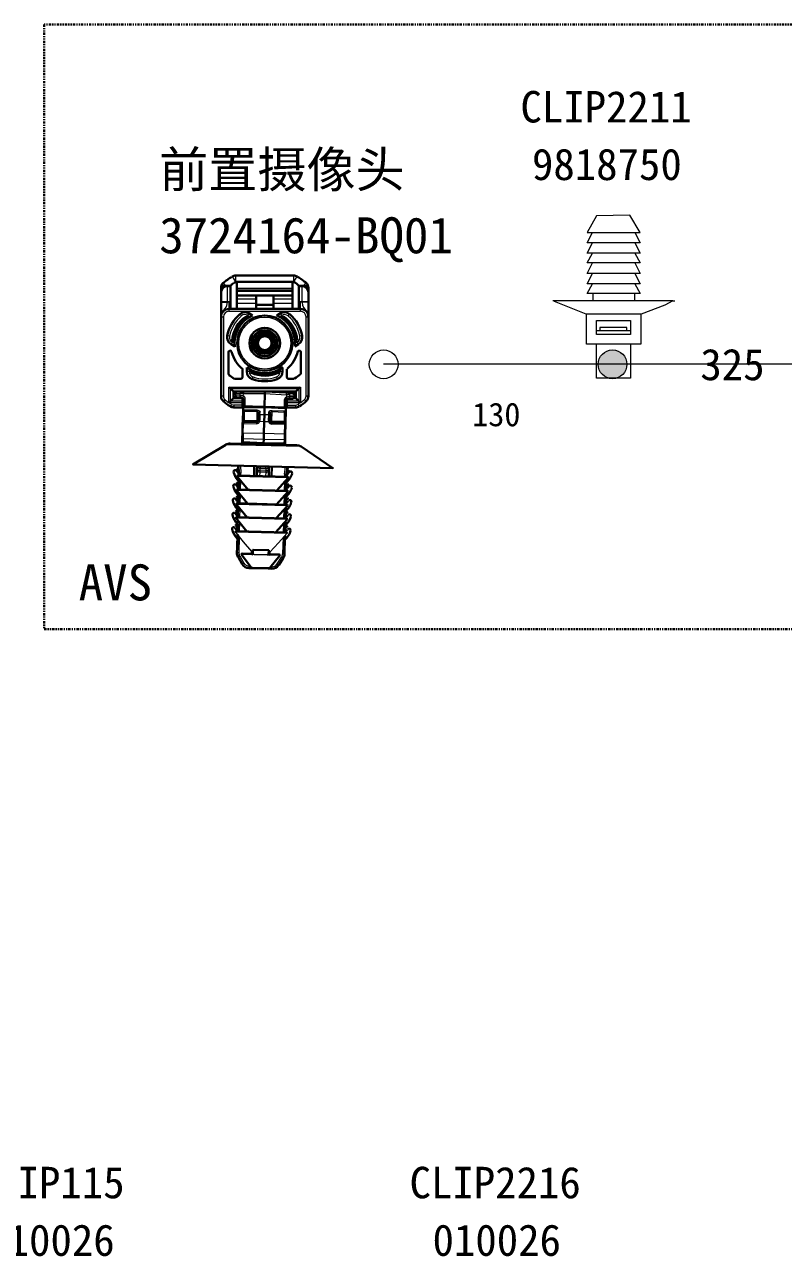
# Model space of a CAD drawing. Header units: millimetres. Extents: x 6 to 3615, y -854 to 0.
# Drawn here: x 1838.4 to 1904.3, y -542.7 to -435.7 of the extents above; entities that cross this region are included whole.
import ezdxf

# ---------------------------------------------------------------- set-up
doc = ezdxf.new("R2010")
doc.units = ezdxf.units.MM
doc.linetypes.add('ACAD_ISO05W100', pattern=[0.35, 0.2, -0.05, 0, -0.05, 0, -0.05])
doc.styles.add('4eff5b8b_Style', font='simfang.ttf')

msp = doc.modelspace()

# ---------------------------------------------------------------- hatches: boundary and pattern name
h = msp.add_hatch(color=256)
edge = h.paths.add_edge_path()
edge.add_arc((1889.45, -465.19), 1.25, 0, 360)
h = msp.add_hatch(color=256)
edge = h.paths.add_edge_path()
edge.add_arc((1889.45, -465.19), 1.25, 0, 360)

# ---------------------------------------------------------------- linework, layer by layer
at = {"linetype": 'ACAD_ISO05W100', "lineweight": 30}
for p, q in [((1940.06, -435.69), (1840.06, -435.69)), ((1840.06, -435.69), (1840.06, -488.19)), ((1840.06, -488.19), (1940.06, -488.19)), ((1840.06, -488.19), (1840.06, -488.19))]:
    msp.add_line(p, q, dxfattribs=at)
msp.add_lwpolyline([(1840.06, -488.19), (1940.06, -488.19), (1940.06, -435.69), (1840.06, -435.69), (1840.06, -488.19)], close=True, dxfattribs=at)
at = {"linetype": 'Continuous', "lineweight": 13}
for points in [[(1888.05, -452.29), (1887.25, -453.74)], [(1890.95, -452.24), (1888.05, -452.29)], [(1891.85, -453.74), (1890.95, -452.24)], [(1887.25, -453.74), (1887.7, -453.74)], [(1887.25, -454.64), (1887.7, -453.74)], [(1887.7, -453.74), (1891.85, -453.74)], [(1891.4, -453.74), (1891.85, -454.64)], [(1887.25, -455.54), (1887.7, -454.64)], [(1891.85, -454.64), (1887.25, -454.64)], [(1887.25, -456.39), (1887.7, -455.54)], [(1891.85, -455.54), (1887.25, -455.54)], [(1891.4, -454.64), (1891.85, -455.54)], [(1891.4, -455.54), (1891.85, -456.39)], [(1887.25, -457.29), (1887.7, -456.39)], [(1891.85, -456.39), (1887.25, -456.39)], [(1891.4, -456.39), (1891.85, -457.29)], [(1856.41, -457.56), (1856.69, -458.04)], [(1856.87, -458.03), (1856.71, -458.03), (1856.71, -457.48)], [(1861.74, -457.48), (1861.74, -458.03), (1861.64, -458.03)], [(1861.76, -458.04), (1862.04, -457.56)], [(1887.25, -458.19), (1887.7, -457.29)], [(1891.85, -457.29), (1887.25, -457.29)], [(1891.4, -457.29), (1891.85, -458.19)], [(1855.83, -458.36), (1855.68, -458.39), (1855.54, -458.46), (1855.45, -458.56), (1855.43, -458.62)], [(1855.8, -458.43), (1855.79, -458.43), (1855.76, -458.46), (1855.6, -458.63), (1855.5, -458.81), (1855.45, -458.97), (1855.43, -459.13)], [(1855.75, -458.46), (1855.56, -458.67), (1855.45, -458.93), (1855.43, -459.13)], [(1855.83, -458.36), (1855.83, -458.35), (1855.49, -458.35)], [(1856.25, -458.4), (1856.25, -458.33), (1855.83, -458.35), (1855.64, -458.11)], [(1856.26, -459.77), (1855.98, -459.77), (1855.98, -458.4)], [(1861.64, -458.62), (1856.81, -458.62)], [(1861.64, -458.75), (1856.81, -458.75)], [(1861.62, -458.03), (1861.59, -458.03)], [(1862.05, -458.22), (1862.1, -458.25), (1862.19, -458.32)], [(1862.62, -458.36), (1862.62, -458.35), (1862.2, -458.33), (1862.2, -458.4)], [(1863.02, -459.77), (1862.47, -459.77), (1862.47, -458.4)], [(1862.98, -458.35), (1862.62, -458.35), (1862.82, -458.11)], [(1862.62, -458.36), (1862.98, -458.35), (1862.98, -458.35)], [(1862.62, -458.36), (1862.8, -458.4), (1862.95, -458.48), (1863, -458.55), (1863.02, -458.62)], [(1862.66, -458.43), (1862.66, -458.43), (1862.69, -458.46), (1862.85, -458.62), (1862.95, -458.8), (1863.01, -459.02), (1863.02, -459.13)], [(1863.02, -459.13), (1862.97, -458.83), (1862.83, -458.59), (1862.71, -458.46)], [(1887.25, -459.04), (1887.7, -458.19)], [(1891.85, -458.19), (1887.25, -458.19)], [(1891.4, -458.19), (1891.85, -459.04)], [(1855.45, -458.95), (1855.43, -458.95)], [(1855.43, -459.8), (1855.98, -459.8), (1855.98, -459.77), (1855.43, -459.77)], [(1855.64, -460.52), (1855.79, -460.35), (1855.88, -460.22), (1855.94, -460.07), (1855.98, -459.8)], [(1856.26, -459.79), (1856.12, -459.79), (1856.12, -460.58), (1862.33, -460.58), (1862.33, -459.79), (1862.19, -459.79)], [(1861.64, -458.88), (1856.81, -458.88)], [(1856.81, -459.51), (1858.47, -459.51)], [(1856.81, -459.88), (1858.47, -459.88)], [(1859.99, -459.51), (1861.64, -459.51)], [(1859.99, -459.88), (1861.64, -459.88)], [(1863.02, -459.8), (1862.47, -459.8), (1862.47, -459.77), (1862.19, -459.77)], [(1862.47, -459.8), (1862.52, -460.07), (1862.62, -460.29), (1862.71, -460.41), (1862.81, -460.52)], [(1863.02, -458.95), (1863, -458.95)], [(1891.35, -459.69), (1884.25, -459.69)], [(1884.4, -459.74), (1884.4, -459.69)], [(1887.15, -460.84), (1884.4, -459.74)], [(1891.85, -459.04), (1887.25, -459.04)], [(1887.75, -459.04), (1887.75, -459.69)], [(1891.35, -459.04), (1891.35, -459.69)], [(1894.7, -459.69), (1891.35, -459.69)], [(1894.7, -459.69), (1894, -460.04)], [(1894.7, -459.69), (1894.85, -459.69)], [(1855.64, -460.52), (1855.54, -460.59), (1855.46, -460.72), (1855.43, -460.9)], [(1855.43, -460.9), (1855.45, -460.9)], [(1855.64, -460.52), (1855.76, -460.48), (1855.76, -460.48)], [(1857.2, -460.99), (1857.06, -460.84)], [(1857.86, -460.76), (1857.75, -460.94), (1857.95, -461.05)], [(1860.5, -461.05), (1860.7, -460.94), (1860.59, -460.76)], [(1861.26, -460.99), (1861.39, -460.84)], [(1862.81, -460.52), (1862.73, -460.49), (1862.69, -460.48)], [(1862.81, -460.52), (1862.94, -460.62), (1862.98, -460.7), (1863.02, -460.9)], [(1863.02, -460.9), (1863.01, -460.9)], [(1891.95, -460.84), (1887.15, -460.84)], [(1887.2, -463.44), (1887.2, -460.84)], [(1891.9, -460.84), (1891.9, -463.44)], [(1894, -460.04), (1891.95, -460.84)], [(1855.43, -461.07), (1855.64, -461.07), (1855.64, -467.96), (1855.43, -467.96)], [(1863.02, -467.96), (1862.82, -467.96), (1862.82, -461.07), (1863.02, -461.07)], [(1888.05, -461.39), (1891, -461.39)], [(1888.05, -462.59), (1888.05, -461.39)], [(1888.35, -461.99), (1888.35, -462.29)], [(1890.7, -461.99), (1888.35, -461.99)], [(1890.7, -462.29), (1890.7, -461.99)], [(1891, -461.39), (1891, -462.29)], [(1856.18, -462.76), (1855.97, -462.73)], [(1862.48, -462.73), (1862.28, -462.76)], [(1891, -462.29), (1888.05, -462.29)], [(1891, -462.59), (1888.05, -462.59)], [(1891, -462.29), (1891, -462.59)], [(1856.6, -463.39), (1856.41, -463.27), (1856.3, -463.45)], [(1862.15, -463.45), (1862.05, -463.27), (1861.85, -463.39)], [(1891.9, -463.44), (1887.2, -463.44)], [(1888.05, -466.39), (1888.05, -463.44)], [(1891, -463.44), (1891, -466.39)], [(1954.56, -465.19), (1869.56, -465.19)], [(1857.88, -465.6), (1857.88, -465.82), (1857.67, -465.82)], [(1858.2, -466.28), (1858.14, -466.47)], [(1860.25, -466.28), (1860.32, -466.47)], [(1860.57, -465.6), (1860.57, -465.82), (1860.78, -465.82)], [(1856.12, -468.52), (1856.12, -467.17), (1862.33, -467.17), (1862.33, -468.52)], [(1857.29, -468.39), (1856.26, -468.39), (1856.26, -467.3), (1862.2, -467.3), (1862.2, -468.39), (1861.16, -468.39)], [(1891, -466.39), (1888.05, -466.39)], [(1855.77, -468.25), (1855.64, -468.4)], [(1856.8, -467.56), (1856.78, -467.56), (1856.77, -467.57), (1856.75, -467.58), (1856.74, -467.59), (1856.72, -467.6), (1856.71, -467.61), (1856.7, -467.62), (1856.69, -467.64), (1856.68, -467.65), (1856.68, -467.67), (1856.68, -467.68), (1856.67, -467.7), (1856.67, -467.72)], [(1856.71, -467.73), (1856.67, -467.72)], [(1856.67, -467.88), (1856.71, -467.88)], [(1856.71, -467.56), (1856.7, -467.57), (1856.69, -467.58), (1856.69, -467.6), (1856.68, -467.61), (1856.68, -467.63)], [(1856.86, -467.56), (1856.85, -467.56), (1856.84, -467.56), (1856.82, -467.56), (1856.81, -467.57), (1856.79, -467.58), (1856.78, -467.58), (1856.77, -467.59), (1856.76, -467.61), (1856.75, -467.62), (1856.74, -467.63), (1856.73, -467.64), (1856.73, -467.66), (1856.72, -467.68), (1856.72, -467.69), (1856.72, -467.71), (1856.71, -467.73)], [(1857.07, -467.9), (1856.71, -467.88), (1856.71, -467.73), (1857.07, -467.73)], [(1856.71, -467.88), (1856.71, -467.9), (1856.71, -467.92), (1856.72, -467.93), (1856.72, -467.95), (1856.72, -467.96), (1856.73, -467.98), (1856.74, -467.99), (1856.75, -468.01), (1856.76, -468.02), (1856.77, -468.03), (1856.78, -468.04), (1856.8, -468.04), (1856.81, -468.05), (1856.82, -468.06), (1856.84, -468.06), (1856.85, -468.06)], [(1857.22, -467.56), (1857.21, -467.56), (1857.19, -467.56), (1857.18, -467.56), (1857.17, -467.57), (1857.15, -467.58), (1857.14, -467.58), (1857.13, -467.59), (1857.12, -467.61), (1857.11, -467.62), (1857.1, -467.63), (1857.09, -467.64), (1857.08, -467.66), (1857.08, -467.68), (1857.08, -467.69), (1857.07, -467.71), (1857.07, -467.73)], [(1857.37, -467.73), (1857.07, -467.73), (1857.07, -467.9), (1857.11, -467.9)], [(1857.07, -467.9), (1857.07, -467.92), (1857.07, -467.93), (1857.07, -467.95), (1857.08, -467.96), (1857.08, -467.98), (1857.09, -467.99), (1857.1, -468.01), (1857.11, -468.02), (1857.12, -468.03), (1857.13, -468.04), (1857.14, -468.05), (1857.15, -468.06), (1857.17, -468.07), (1857.18, -468.07), (1857.2, -468.07), (1857.21, -468.08)], [(1857.23, -468.08), (1857.19, -468.07), (1857.16, -468.04), (1857.13, -467.99), (1857.11, -467.9)], [(1857.36, -467.94), (1857.37, -467.73), (1859.24, -467.73), (1861.12, -467.83)], [(1857.37, -467.56), (1857.37, -467.56), (1857.37, -467.56), (1857.37, -467.56), (1857.37, -467.57), (1857.37, -467.58), (1857.37, -467.59), (1857.37, -467.59), (1857.37, -467.61), (1857.37, -467.62), (1857.37, -467.63), (1857.37, -467.65), (1857.37, -467.66), (1857.37, -467.68), (1857.37, -467.69), (1857.37, -467.71), (1857.37, -467.73)], [(1857.52, -468.83), (1857.54, -468.22), (1857.37, -468.22)], [(1861.65, -467.68), (1859.37, -467.56)], [(1861.48, -467.61), (1860.51, -467.56)], [(1861.09, -468.32), (1860.92, -468.31), (1860.91, -468.94)], [(1861.41, -467.84), (1861.12, -467.83), (1861.11, -468.03)], [(1861.12, -467.83), (1861.12, -467.81), (1861.12, -467.79), (1861.12, -467.78), (1861.12, -467.76), (1861.12, -467.75), (1861.12, -467.73), (1861.12, -467.72), (1861.12, -467.71), (1861.12, -467.69), (1861.12, -467.68), (1861.12, -467.68), (1861.12, -467.67), (1861.12, -467.66), (1861.12, -467.66), (1861.12, -467.66), (1861.12, -467.65)], [(1861.36, -468.01), (1861.35, -468.08), (1861.32, -468.13), (1861.29, -468.16), (1861.23, -468.18)], [(1861.25, -468.18), (1861.27, -468.18), (1861.28, -468.18), (1861.3, -468.17), (1861.31, -468.17), (1861.32, -468.16), (1861.34, -468.15), (1861.35, -468.14), (1861.36, -468.13), (1861.37, -468.12), (1861.38, -468.11), (1861.39, -468.09), (1861.39, -468.08), (1861.4, -468.06), (1861.4, -468.05), (1861.41, -468.03), (1861.41, -468.01)], [(1861.41, -467.84), (1861.41, -467.82), (1861.41, -467.8), (1861.41, -467.79), (1861.4, -467.77), (1861.4, -467.76), (1861.39, -467.74), (1861.38, -467.73), (1861.37, -467.72), (1861.36, -467.71), (1861.35, -467.69), (1861.34, -467.69), (1861.33, -467.68), (1861.31, -467.67), (1861.3, -467.67), (1861.28, -467.66), (1861.27, -467.66)], [(1861.36, -468.01), (1861.41, -468.01)], [(1861.76, -468.02), (1861.41, -468.01), (1861.41, -467.84), (1861.77, -467.86), (1861.76, -468.02), (1861.81, -468.02)], [(1861.48, -467.61), (1861.66, -467.62), (1861.76, -467.66), (1861.81, -467.77)], [(1861.61, -468.18), (1861.63, -468.18), (1861.64, -468.18), (1861.66, -468.18), (1861.67, -468.17), (1861.68, -468.16), (1861.7, -468.16), (1861.71, -468.15), (1861.72, -468.14), (1861.73, -468.12), (1861.74, -468.11), (1861.75, -468.09), (1861.75, -468.08), (1861.76, -468.06), (1861.76, -468.05), (1861.76, -468.03), (1861.76, -468.02)], [(1861.77, -467.86), (1861.77, -467.84), (1861.77, -467.82), (1861.76, -467.81), (1861.76, -467.79), (1861.75, -467.78), (1861.75, -467.76), (1861.74, -467.75), (1861.73, -467.74), (1861.72, -467.72), (1861.71, -467.71), (1861.7, -467.7), (1861.68, -467.7), (1861.67, -467.69), (1861.66, -467.69), (1861.64, -467.68), (1861.63, -467.68)], [(1861.81, -467.77), (1861.81, -467.76), (1861.81, -467.74), (1861.8, -467.72), (1861.79, -467.71), (1861.79, -467.69), (1861.78, -467.68), (1861.77, -467.67), (1861.75, -467.66), (1861.74, -467.65), (1861.73, -467.64), (1861.71, -467.63), (1861.7, -467.63), (1861.68, -467.62), (1861.67, -467.62), (1861.65, -467.62)], [(1861.65, -467.62), (1861.65, -467.68), (1861.65, -467.68)], [(1861.81, -467.85), (1861.81, -467.83), (1861.81, -467.82), (1861.81, -467.8), (1861.8, -467.79), (1861.79, -467.77), (1861.79, -467.76), (1861.78, -467.74), (1861.77, -467.73), (1861.76, -467.72), (1861.74, -467.71), (1861.73, -467.7), (1861.71, -467.69), (1861.7, -467.69), (1861.68, -467.68), (1861.67, -467.68), (1861.65, -467.68)], [(1861.81, -467.86), (1861.77, -467.86)], [(1862.82, -468.4), (1862.68, -468.25)], [(1857.29, -468.53), (1856.13, -468.53)], [(1856.34, -468.67), (1856.22, -468.84)], [(1857.29, -468.73), (1856.54, -468.73), (1856.54, -468.94)], [(1857.41, -468.93), (1857.41, -468.93), (1857.4, -468.93), (1857.4, -468.93), (1857.39, -468.93), (1857.38, -468.94), (1857.38, -468.94), (1857.37, -468.94), (1857.37, -468.95), (1857.36, -468.95), (1857.36, -468.96), (1857.35, -468.96), (1857.35, -468.97), (1857.35, -468.97), (1857.35, -468.98), (1857.35, -468.98), (1857.34, -468.99)], [(1857.41, -469.13), (1857.4, -469.13), (1857.4, -469.13), (1857.39, -469.13), (1857.38, -469.13), (1857.38, -469.13), (1857.37, -469.14), (1857.37, -469.14), (1857.36, -469.14), (1857.36, -469.15), (1857.35, -469.15), (1857.35, -469.16), (1857.35, -469.16), (1857.34, -469.17), (1857.34, -469.17), (1857.34, -469.18), (1857.34, -469.19)], [(1857.37, -469.2), (1857.35, -469.19), (1857.34, -469.19), (1857.34, -469.19)], [(1857.34, -469.37), (1857.34, -469.38)], [(1857.42, -468.83), (1857.42, -468.85), (1857.41, -468.93), (1859.21, -468.94), (1861.01, -469.02)], [(1857.41, -469.13), (1857.41, -468.93)], [(1857.42, -469.15), (1858.55, -469.15)], [(1858.53, -470.1), (1857.46, -470.07), (1857.48, -469.25), (1858.55, -469.25), (1858.53, -470.1), (1858.52, -470.21)], [(1858.55, -469.15), (1858.62, -469.16), (1858.76, -469.22), (1858.8, -469.26), (1858.82, -469.32)], [(1858.55, -469.25), (1858.55, -469.24), (1858.55, -469.23), (1858.55, -469.22), (1858.55, -469.21), (1858.55, -469.2), (1858.55, -469.19), (1858.55, -469.18), (1858.55, -469.17), (1858.55, -469.16), (1858.55, -469.15)], [(1858.55, -469.25), (1858.6, -469.27), (1858.64, -469.3), (1858.66, -469.34), (1858.68, -469.44)], [(1858.82, -469.32), (1858.81, -469.32), (1858.79, -469.32), (1858.78, -469.32), (1858.77, -469.33), (1858.75, -469.33), (1858.74, -469.34), (1858.73, -469.34), (1858.72, -469.35), (1858.71, -469.36), (1858.7, -469.37), (1858.7, -469.38), (1858.69, -469.39), (1858.69, -469.4), (1858.68, -469.41), (1858.68, -469.42), (1858.68, -469.44)], [(1859.58, -469.59), (1859.2, -469.57), (1858.81, -469.57), (1858.82, -469.32)], [(1859.56, -470.08), (1859.58, -469.59), (1859.58, -469.34)], [(1859.58, -469.34), (1859.61, -469.27), (1859.7, -469.21), (1859.86, -469.19)], [(1859.72, -469.46), (1859.72, -469.45), (1859.71, -469.44), (1859.71, -469.43), (1859.71, -469.42), (1859.7, -469.41), (1859.69, -469.4), (1859.69, -469.39), (1859.68, -469.38), (1859.67, -469.37), (1859.66, -469.36), (1859.65, -469.35), (1859.64, -469.35), (1859.62, -469.34), (1859.61, -469.34), (1859.6, -469.34), (1859.58, -469.34)], [(1859.72, -469.46), (1859.74, -469.36), (1859.79, -469.31), (1859.82, -469.29), (1859.86, -469.29)], [(1860.91, -470.16), (1859.84, -470.13), (1859.86, -469.29), (1860.93, -469.34), (1860.91, -470.16), (1860.9, -470.28)], [(1859.86, -469.19), (1860.99, -469.24)], [(1859.86, -469.19), (1859.86, -469.2), (1859.86, -469.2), (1859.86, -469.21), (1859.86, -469.22), (1859.86, -469.23), (1859.86, -469.24), (1859.86, -469.25), (1859.86, -469.26), (1859.86, -469.28), (1859.86, -469.29)], [(1861.01, -468.95), (1861.01, -469.02), (1861, -469.22)], [(1861.07, -469.28), (1861.07, -469.28), (1861.07, -469.27), (1861.06, -469.27), (1861.06, -469.26), (1861.06, -469.25), (1861.06, -469.25), (1861.05, -469.24), (1861.05, -469.24), (1861.04, -469.24), (1861.04, -469.23), (1861.03, -469.23), (1861.03, -469.23), (1861.02, -469.22), (1861.01, -469.22), (1861.01, -469.22), (1861, -469.22)], [(1861.07, -469.09), (1861.07, -469.08), (1861.07, -469.07), (1861.07, -469.07), (1861.07, -469.06), (1861.06, -469.06), (1861.06, -469.05), (1861.06, -469.05), (1861.05, -469.04), (1861.05, -469.04), (1861.04, -469.03), (1861.04, -469.03), (1861.03, -469.03), (1861.03, -469.03), (1861.02, -469.03), (1861.01, -469.02), (1861.01, -469.02)], [(1861.07, -469.28), (1861.07, -469.28), (1861.06, -469.29), (1861.06, -469.29), (1861.04, -469.3)], [(1862.33, -468.53), (1861.16, -468.53)], [(1861.16, -468.73), (1861.91, -468.73), (1861.91, -468.94)], [(1862.23, -468.84), (1862.12, -468.67)], [(1857.46, -470.07), (1857.44, -470.07), (1857.43, -470.07), (1857.42, -470.07), (1857.41, -470.07), (1857.39, -470.07), (1857.38, -470.07), (1857.37, -470.07), (1857.36, -470.07), (1857.35, -470.08), (1857.34, -470.08), (1857.34, -470.08), (1857.33, -470.08), (1857.33, -470.08), (1857.32, -470.09), (1857.32, -470.09), (1857.32, -470.09), (1857.32, -470.09)], [(1860.93, -472.06), (1860.94, -471.72), (1860.95, -471.26), (1859.15, -471.21), (1857.36, -471.17), (1857.38, -470.32), (1858.52, -470.35)], [(1857.45, -470.18), (1857.43, -470.19), (1857.41, -470.21), (1857.39, -470.24), (1857.38, -470.32)], [(1857.45, -470.18), (1857.46, -470.07)], [(1858.52, -470.21), (1858.52, -470.21), (1858.52, -470.22), (1858.52, -470.22), (1858.52, -470.23), (1858.52, -470.24), (1858.52, -470.24), (1858.52, -470.25), (1858.52, -470.26), (1858.52, -470.27), (1858.52, -470.29), (1858.52, -470.3), (1858.52, -470.31), (1858.52, -470.32), (1858.52, -470.34), (1858.52, -470.35)], [(1858.53, -470.1), (1858.54, -470.1), (1858.55, -470.1), (1858.56, -470.1), (1858.58, -470.1), (1858.59, -470.1), (1858.6, -470.1), (1858.61, -470.1), (1858.62, -470.09), (1858.63, -470.09), (1858.64, -470.09), (1858.65, -470.09), (1858.65, -470.09), (1858.66, -470.09), (1858.66, -470.08), (1858.66, -470.08), (1858.66, -470.08)], [(1859.71, -470.15), (1859.58, -470.19), (1859.18, -470.18), (1858.78, -470.17), (1858.65, -470.13)], [(1858.8, -470.06), (1858.71, -470.06), (1858.68, -470.07), (1858.67, -470.07), (1858.66, -470.07), (1858.66, -470.08), (1858.66, -470.08)], [(1858.81, -469.57), (1858.8, -469.57), (1858.79, -469.57), (1858.77, -469.57), (1858.76, -469.58), (1858.75, -469.58), (1858.74, -469.59), (1858.73, -469.59), (1858.72, -469.6), (1858.71, -469.61), (1858.7, -469.62), (1858.69, -469.63), (1858.68, -469.64), (1858.68, -469.65), (1858.68, -469.66), (1858.68, -469.67), (1858.67, -469.69)], [(1858.81, -469.57), (1858.8, -470.06)], [(1859.7, -470.11), (1859.7, -470.1), (1859.7, -470.1), (1859.69, -470.1), (1859.67, -470.09), (1859.56, -470.08)], [(1859.71, -469.71), (1859.71, -469.7), (1859.71, -469.69), (1859.7, -469.68), (1859.7, -469.67), (1859.69, -469.66), (1859.69, -469.65), (1859.68, -469.64), (1859.67, -469.63), (1859.66, -469.62), (1859.65, -469.61), (1859.64, -469.6), (1859.63, -469.6), (1859.62, -469.59), (1859.6, -469.59), (1859.59, -469.59), (1859.58, -469.59)], [(1859.7, -470.11), (1859.7, -470.11), (1859.7, -470.11), (1859.71, -470.11), (1859.71, -470.11), (1859.71, -470.12), (1859.72, -470.12), (1859.73, -470.12), (1859.74, -470.12), (1859.75, -470.13), (1859.76, -470.13), (1859.77, -470.13), (1859.78, -470.13), (1859.8, -470.13), (1859.81, -470.13), (1859.82, -470.13), (1859.84, -470.13)], [(1859.83, -470.25), (1859.84, -470.13)], [(1859.83, -470.39), (1859.83, -470.37), (1859.83, -470.36), (1859.83, -470.35), (1859.83, -470.33), (1859.83, -470.32), (1859.83, -470.31), (1859.83, -470.3), (1859.83, -470.29), (1859.83, -470.28), (1859.83, -470.27), (1859.83, -470.26), (1859.83, -470.26), (1859.83, -470.25), (1859.83, -470.25), (1859.83, -470.25), (1859.83, -470.25)], [(1861.01, -471.26), (1860.95, -471.26), (1860.97, -470.42), (1859.83, -470.39)], [(1861.04, -470.19), (1861.04, -470.19), (1861.04, -470.18), (1861.04, -470.18), (1861.03, -470.18), (1861.03, -470.18), (1861.02, -470.18), (1861.01, -470.17), (1861, -470.17), (1860.99, -470.17), (1860.98, -470.17), (1860.97, -470.17), (1860.96, -470.16), (1860.95, -470.16), (1860.93, -470.16), (1860.92, -470.16), (1860.91, -470.16)], [(1860.91, -470.28), (1860.92, -470.28), (1860.94, -470.3), (1860.96, -470.33), (1860.97, -470.42)], [(1857.28, -471.57), (1857.28, -471.58), (1857.28, -471.58), (1857.28, -471.58), (1857.28, -471.59), (1857.29, -471.59), (1857.29, -471.6), (1857.29, -471.6), (1857.3, -471.61), (1857.3, -471.61), (1857.31, -471.61), (1857.31, -471.62), (1857.32, -471.62), (1857.33, -471.62), (1857.33, -471.62), (1857.34, -471.62), (1857.34, -471.62)], [(1857.29, -471.16), (1857.36, -471.17), (1857.34, -471.62), (1859.14, -471.69), (1860.94, -471.72)], [(1857.34, -471.62), (1857.34, -471.96)], [(1860.94, -471.72), (1860.94, -471.72), (1860.95, -471.71), (1860.96, -471.71), (1860.96, -471.71), (1860.97, -471.71), (1860.97, -471.71), (1860.98, -471.71), (1860.98, -471.7), (1860.99, -471.7), (1860.99, -471.7), (1861, -471.69), (1861, -471.69), (1861, -471.68), (1861, -471.68), (1861, -471.67), (1861.01, -471.67)], [(1862.4, -472.34), (1855.85, -472.17)], [(1857.16, -472.09), (1857.25, -472.06), (1857.28, -472.02), (1857.3, -471.98)], [(1857.27, -471.98), (1857.3, -471.98)], [(1860.97, -472.08), (1860.98, -472.13), (1861.02, -472.17), (1861.1, -472.2)], [(1860.99, -472.08), (1860.97, -472.08)], [(1856.96, -474.15), (1856.91, -473.99)], [(1857.16, -474.64), (1857.14, -474.64), (1857.12, -474.64), (1857.11, -474.64), (1857.09, -474.64), (1857.08, -474.64), (1857.06, -474.64), (1857.05, -474.64), (1857.04, -474.64), (1857.03, -474.64), (1857.02, -474.64), (1857.01, -474.65), (1857, -474.65), (1857, -474.65), (1856.99, -474.65), (1856.99, -474.65)], [(1857.16, -474.86), (1857.16, -474.71), (1856.99, -474.71)], [(1857.12, -473.99), (1857.16, -474.64)], [(1858.5, -474.82), (1858.49, -474.89)], [(1858.52, -474.03), (1858.5, -474.78), (1858.5, -474.82), (1858.54, -474.83)], [(1858.55, -474.25), (1858.56, -474.26), (1858.56, -474.28), (1858.57, -474.29), (1858.57, -474.3), (1858.59, -474.31), (1858.6, -474.32), (1858.61, -474.33), (1858.63, -474.35), (1858.65, -474.35), (1858.67, -474.36), (1858.7, -474.37), (1858.72, -474.38), (1858.75, -474.38), (1858.77, -474.38), (1858.8, -474.39), (1858.83, -474.39)], [(1858.55, -474.33), (1858.55, -474.35), (1858.56, -474.37), (1858.56, -474.39), (1858.57, -474.41), (1858.58, -474.43), (1858.59, -474.44), (1858.61, -474.46), (1858.62, -474.48), (1858.64, -474.49), (1858.66, -474.5), (1858.68, -474.52), (1858.7, -474.53), (1858.72, -474.54), (1858.75, -474.54), (1858.77, -474.55), (1858.8, -474.55), (1858.82, -474.55)], [(1858.56, -474.07), (1858.56, -474.09), (1858.56, -474.1), (1858.57, -474.11), (1858.58, -474.12), (1858.59, -474.13), (1858.6, -474.14), (1858.61, -474.15), (1858.63, -474.16), (1858.65, -474.17), (1858.67, -474.18), (1858.69, -474.19), (1858.71, -474.19), (1858.73, -474.2), (1858.76, -474.2), (1858.78, -474.21), (1858.81, -474.21), (1858.83, -474.21)], [(1858.81, -474.9), (1858.82, -474.55)], [(1859.31, -474.22), (1859.31, -474.4), (1859.31, -474.57), (1858.82, -474.55), (1858.83, -474.39)], [(1858.84, -474.04), (1858.83, -474.21), (1859.31, -474.22), (1859.32, -474.05)], [(1859.31, -474.4), (1858.83, -474.39), (1858.83, -474.21)], [(1859.31, -474.57), (1859.3, -474.91)], [(1859.31, -474.22), (1859.34, -474.22), (1859.37, -474.22), (1859.39, -474.22), (1859.41, -474.22), (1859.44, -474.21), (1859.46, -474.21), (1859.48, -474.2), (1859.5, -474.19), (1859.52, -474.19), (1859.54, -474.18), (1859.55, -474.17), (1859.56, -474.16), (1859.57, -474.15), (1859.58, -474.14), (1859.59, -474.12), (1859.59, -474.11), (1859.59, -474.1)], [(1859.31, -474.4), (1859.34, -474.4), (1859.36, -474.4), (1859.39, -474.4), (1859.41, -474.39), (1859.43, -474.39), (1859.46, -474.38), (1859.48, -474.38), (1859.5, -474.37), (1859.52, -474.36), (1859.53, -474.35), (1859.55, -474.35), (1859.56, -474.33), (1859.57, -474.32), (1859.58, -474.31), (1859.59, -474.3), (1859.59, -474.29), (1859.59, -474.28)], [(1859.31, -474.57), (1859.33, -474.57), (1859.36, -474.56), (1859.39, -474.56), (1859.41, -474.55), (1859.44, -474.54), (1859.46, -474.53), (1859.48, -474.52), (1859.5, -474.51), (1859.52, -474.49), (1859.54, -474.47), (1859.55, -474.46), (1859.57, -474.44), (1859.57, -474.42), (1859.58, -474.4), (1859.59, -474.38), (1859.59, -474.35)], [(1859.57, -474.85), (1859.62, -474.85), (1859.62, -474.81), (1859.64, -474.06)], [(1859.62, -474.92), (1859.62, -474.85)], [(1860.96, -474.74), (1861.04, -474.09)], [(1861.13, -474.76), (1861.13, -474.76), (1861.13, -474.76), (1861.13, -474.76), (1861.12, -474.75), (1861.11, -474.75), (1861.11, -474.75), (1861.1, -474.75), (1861.08, -474.75), (1861.07, -474.75), (1861.06, -474.75), (1861.04, -474.75), (1861.03, -474.74), (1861.01, -474.74), (1861, -474.74), (1860.98, -474.74), (1860.96, -474.74)], [(1861.13, -474.82), (1860.96, -474.81), (1860.96, -474.95)], [(1861.25, -474.1), (1861.19, -474.26)], [(1861.27, -475.05), (1856.83, -474.94)], [(1857.12, -476.06), (1857.14, -475.31)], [(1860.94, -475.41), (1860.92, -476.16)], [(1861.24, -476.26), (1856.8, -476.14)], [(1857.09, -477.27), (1857.11, -476.52)], [(1860.91, -476.62), (1860.89, -477.37)], [(1861.21, -477.47), (1856.77, -477.35)], [(1857.06, -478.48), (1857.08, -477.73)], [(1860.88, -477.83), (1860.86, -478.58)], [(1861.18, -478.67), (1856.74, -478.56)], [(1857.03, -479.69), (1857.05, -478.94)], [(1860.85, -479.04), (1860.83, -479.79)], [(1858.11, -481.45), (1857.39, -480.6), (1856.71, -479.77)], [(1861.15, -479.88), (1856.71, -479.77)], [(1857.02, -480.15), (1856.98, -481.56), (1856.81, -481.55)], [(1859.66, -481.5), (1860.42, -480.68), (1861.15, -479.88)], [(1860.82, -480.24), (1860.78, -481.66), (1860.95, -481.66)], [(1859.54, -481.34), (1859.53, -481.74), (1858.22, -481.7), (1858.23, -481.31)], [(1857.05, -481.83), (1857.04, -481.84), (1857.02, -481.85), (1857.01, -481.86), (1857, -481.87), (1856.98, -481.88), (1856.97, -481.88), (1856.96, -481.89), (1856.95, -481.9), (1856.94, -481.9), (1856.93, -481.91), (1856.92, -481.91), (1856.92, -481.92), (1856.91, -481.92), (1856.91, -481.92), (1856.91, -481.92)], [(1857.05, -481.83), (1857.42, -482.46), (1857.27, -482.54)], [(1860.53, -481.8), (1857.22, -481.71)], [(1858.11, -481.45), (1858.19, -481.46)], [(1858.19, -481.5), (1858.12, -481.5)], [(1858.12, -481.58), (1858.16, -481.58)], [(1859.57, -481.49), (1859.66, -481.5)], [(1859.64, -481.54), (1859.57, -481.54)], [(1859.6, -481.62), (1859.64, -481.62)], [(1860.3, -482.53), (1860.69, -481.93)], [(1860.84, -482.02), (1860.83, -482.02), (1860.83, -482.02), (1860.82, -482.02), (1860.82, -482.01), (1860.81, -482.01), (1860.8, -482), (1860.79, -482), (1860.78, -481.99), (1860.77, -481.98), (1860.76, -481.97), (1860.75, -481.97), (1860.73, -481.96), (1860.72, -481.95), (1860.71, -481.94), (1860.69, -481.93)], [(1857.95, -482.72), (1857.85, -482.71)], [(1857.85, -482.71), (1857.85, -482.73), (1857.85, -482.74), (1857.85, -482.76), (1857.85, -482.77), (1857.85, -482.79), (1857.85, -482.8), (1857.85, -482.82), (1857.85, -482.83), (1857.85, -482.84), (1857.85, -482.85), (1857.85, -482.86), (1857.85, -482.87), (1857.85, -482.87), (1857.85, -482.88), (1857.85, -482.88), (1857.85, -482.88)], [(1859.66, -482.87), (1858.16, -482.83), (1858.04, -482.82)], [(1859.75, -482.76), (1859.85, -482.76), (1859.84, -482.94)], [(1860.44, -482.63), (1860.44, -482.63), (1860.43, -482.62), (1860.43, -482.62), (1860.42, -482.62), (1860.41, -482.61), (1860.4, -482.61), (1860.4, -482.6), (1860.38, -482.59), (1860.37, -482.58), (1860.36, -482.58), (1860.35, -482.57), (1860.34, -482.56), (1860.32, -482.55), (1860.31, -482.54), (1860.3, -482.53)]]:
    msp.add_lwpolyline(points, dxfattribs=at)
at = {"linetype": 'Continuous', "lineweight": 30}
for points in [[(1861.74, -457.48), (1856.71, -457.48)], [(1855.43, -458.94), (1855.43, -458.56)], [(1855.49, -458.35), (1855.47, -458.35)], [(1856.26, -460.38), (1856.26, -458.4), (1855.98, -458.4)], [(1856.26, -458.39), (1856.26, -458.33)], [(1861.64, -460.38), (1861.64, -458.03), (1856.81, -458.03), (1856.81, -459.2), (1861.64, -459.2)], [(1862.19, -458.39), (1862.19, -458.32)], [(1862.47, -458.4), (1862.19, -458.4), (1862.19, -460.38)], [(1863.02, -458.56), (1863.02, -467.96)], [(1855.43, -467.96), (1855.43, -458.95)], [(1856.81, -459.2), (1856.81, -460.38)], [(1858.47, -460.38), (1858.47, -459.2)], [(1859.99, -459.2), (1859.99, -460.38)], [(1863.03, -459.08), (1863.03, -459.18), (1863.02, -459.18)], [(1863.03, -459.18), (1863.03, -459.29), (1863.02, -459.29)], [(1863.03, -459.76), (1863.03, -459.29)], [(1855.74, -460.49), (1855.78, -460.47), (1855.74, -460.49)], [(1855.76, -460.48), (1855.77, -460.47)], [(1856.12, -460.38), (1862.33, -460.38)], [(1858.17, -460.94), (1857.86, -460.76)], [(1858.47, -460.03), (1859.99, -460.03)], [(1860.59, -460.76), (1860.28, -460.94)], [(1862.68, -460.47), (1862.71, -460.49), (1862.68, -460.47)], [(1857.81, -461.13), (1857.75, -461.1), (1857.61, -461.02)], [(1860.64, -461.13), (1860.71, -461.1), (1860.84, -461.02)], [(1856.41, -463.11), (1856.54, -463.19), (1856.61, -463.23)], [(1862.05, -463.11), (1861.91, -463.19), (1861.85, -463.23)], [(1856.09, -466.02), (1856.09, -464.14)], [(1856.3, -463.45), (1856.62, -463.63)], [(1861.83, -463.63), (1862.15, -463.45)], [(1862.37, -464.14), (1862.37, -465.96)], [(1857.29, -465.6), (1857.29, -466.31)], [(1857.67, -465.82), (1857.67, -465.46)], [(1858.02, -465.9), (1858.02, -465.67)], [(1860.44, -465.67), (1860.44, -465.9)], [(1860.78, -465.46), (1860.78, -465.82)], [(1861.16, -466.31), (1861.16, -465.6)], [(1856.84, -467.56), (1856.51, -467.56), (1856.26, -467.3), (1856.12, -467.17)], [(1857.15, -466.45), (1856.64, -466.45)], [(1861.72, -466.45), (1861.3, -466.45)], [(1862.33, -467.17), (1862.2, -467.3), (1861.94, -467.56), (1861.94, -468.14), (1862.2, -468.39), (1862.32, -468.51), (1862.33, -468.52)], [(1856.12, -468.52), (1856.14, -468.51), (1856.26, -468.39), (1856.51, -468.14)], [(1857.35, -468.94), (1857.29, -468.94), (1857.29, -468.14), (1856.51, -468.14), (1856.51, -467.56)], [(1856.68, -467.63), (1856.67, -467.64), (1856.67, -467.66)], [(1856.67, -467.66), (1856.67, -467.72), (1856.67, -467.72), (1856.67, -467.88)], [(1857.23, -468.08), (1857.21, -468.08), (1856.85, -468.06), (1856.83, -468.06)], [(1856.84, -467.56), (1859.25, -467.56)], [(1857.35, -468.92), (1857.35, -468.91), (1857.37, -468.22)], [(1861.65, -467.68), (1861.63, -467.68), (1861.27, -467.66), (1861.12, -467.65), (1859.25, -467.56), (1859.24, -467.73), (1859.21, -468.87), (1861.01, -468.94)], [(1861.94, -467.56), (1859.25, -467.56)], [(1860.51, -467.56), (1861.48, -467.61)], [(1861.07, -469.02), (1861.09, -468.32)], [(1861.91, -468.94), (1861.16, -468.94), (1861.16, -468.2)], [(1861.63, -468.18), (1861.61, -468.18), (1861.25, -468.18), (1861.23, -468.18)], [(1861.94, -468.14), (1861.76, -468.14)], [(1861.81, -467.8), (1861.81, -467.78), (1861.81, -467.77)], [(1861.81, -468.02), (1861.81, -467.86), (1861.81, -467.85), (1861.81, -467.8)], [(1856.14, -468.51), (1856.13, -468.53)], [(1857.29, -468.94), (1856.54, -468.94)], [(1857.35, -468.91), (1857.35, -468.92), (1857.34, -468.99), (1857.34, -469.19), (1857.32, -470.09), (1857.31, -470.32), (1857.38, -470.32)], [(1857.42, -468.85), (1857.41, -468.85), (1857.4, -468.85), (1857.4, -468.86), (1857.39, -468.86), (1857.38, -468.86), (1857.38, -468.86), (1857.37, -468.87), (1857.37, -468.87), (1857.36, -468.87), (1857.36, -468.88), (1857.36, -468.89), (1857.35, -468.89), (1857.35, -468.9), (1857.35, -468.91)], [(1860.93, -472.06), (1859.13, -472.04), (1859.14, -471.69), (1859.15, -471.21), (1859.18, -470.18), (1859.2, -469.57), (1859.21, -468.94), (1859.21, -468.87), (1858.17, -468.84), (1857.42, -468.83)], [(1857.42, -468.85), (1859.21, -468.87)], [(1858.68, -469.44), (1858.67, -469.69), (1858.66, -470.08)], [(1859.7, -470.11), (1859.71, -469.71), (1859.72, -469.46)], [(1860.97, -470.42), (1861.04, -470.42), (1861.04, -470.19), (1861.07, -469.28), (1861.07, -469.09)], [(1861.07, -469.09), (1861.07, -469.06), (1861.07, -469.04), (1861.07, -469.03), (1861.07, -469.02)], [(1861.16, -468.94), (1861.08, -468.94)], [(1862.32, -468.51), (1862.33, -468.53)], [(1857.31, -470.32), (1857.29, -471.16), (1857.28, -471.57), (1857.27, -471.89)], [(1858.52, -470.21), (1857.45, -470.18), (1857.45, -470.18)], [(1859.83, -470.25), (1860.9, -470.28), (1860.91, -470.28)], [(1861.04, -470.42), (1861.01, -471.26), (1861, -471.67), (1861, -471.99), (1860.99, -472.08)], [(1855.85, -472.17), (1852.99, -473.88), (1865.16, -474.2), (1862.4, -472.34)], [(1862.03, -472.22), (1856.22, -472.07)], [(1857.15, -472.09), (1857.16, -472.09), (1857.15, -472.09)], [(1857.27, -471.98), (1857.27, -471.88)], [(1857.34, -471.96), (1859.13, -472.04)], [(1861.1, -472.2), (1861.11, -472.2), (1861.1, -472.2)], [(1856.98, -474.51), (1856.85, -474.35)], [(1861.24, -474.96), (1856.87, -474.85)], [(1856.88, -473.98), (1856.96, -474.26), (1856.88, -473.98)], [(1856.89, -474.26), (1856.96, -474.26)], [(1856.95, -473.99), (1856.99, -474.65)], [(1856.99, -474.71), (1856.98, -474.85)], [(1858.32, -474.02), (1858.3, -474.88)], [(1858.54, -474.89), (1858.55, -474.33), (1858.55, -474.25), (1858.56, -474.07), (1858.56, -474.03)], [(1859.6, -474.06), (1859.59, -474.1), (1859.59, -474.28), (1859.59, -474.36), (1859.57, -474.92)], [(1859.81, -474.92), (1859.84, -474.06)], [(1861.13, -474.76), (1861.21, -474.1)], [(1861.13, -474.96), (1861.13, -474.82)], [(1861.15, -474.62), (1861.29, -474.47)], [(1861.27, -474.1), (1861.18, -474.37)], [(1861.18, -474.37), (1861.25, -474.38)], [(1856.96, -475.73), (1856.82, -475.56)], [(1856.83, -474.94), (1857.78, -476.08)], [(1856.86, -475.47), (1856.97, -475.47)], [(1856.98, -475.11), (1856.95, -476.06)], [(1857.03, -475.17), (1857, -476.06)], [(1860.27, -476.15), (1861.27, -475.05)], [(1861.04, -476.17), (1861.07, -475.28)], [(1861.09, -476.17), (1861.12, -475.22)], [(1861.1, -475.84), (1861.26, -475.67)], [(1861.11, -475.58), (1861.22, -475.58)], [(1856.93, -476.94), (1856.79, -476.76)], [(1856.8, -476.14), (1857.74, -477.29)], [(1856.83, -476.68), (1856.94, -476.68)], [(1861.2, -476.17), (1856.84, -476.06)], [(1856.93, -476.99), (1856.92, -477.27)], [(1857, -476.38), (1856.98, -476.99), (1856.93, -476.99), (1856.95, -476.32)], [(1860.24, -477.35), (1861.24, -476.26)], [(1861.03, -476.48), (1861.02, -477.1), (1861.07, -477.1), (1861.09, -476.43)], [(1861.07, -477.05), (1861.22, -476.88)], [(1861.08, -476.79), (1861.19, -476.79)], [(1856.9, -478.15), (1856.75, -477.97)], [(1856.77, -477.35), (1857.71, -478.5)], [(1856.79, -477.89), (1856.91, -477.89)], [(1861.17, -477.38), (1856.81, -477.26)], [(1856.91, -477.53), (1856.89, -478.47)], [(1860.21, -478.56), (1861.21, -477.47)], [(1861.03, -478.58), (1861.06, -477.63)], [(1861.04, -478.26), (1861.19, -478.09)], [(1861.05, -478), (1861.16, -478)], [(1861.06, -477.37), (1861.07, -477.1)], [(1856.87, -479.36), (1856.72, -479.18)], [(1856.74, -478.56), (1857.68, -479.7)], [(1856.76, -479.09), (1856.87, -479.09)], [(1861.14, -478.58), (1856.78, -478.47)], [(1856.87, -479.12), (1856.86, -479.68)], [(1856.88, -478.73), (1856.87, -479.12), (1856.92, -479.12), (1856.91, -479.68)], [(1860.18, -479.77), (1861.18, -478.67)], [(1860.95, -479.79), (1860.96, -479.22), (1861.01, -479.22), (1861.02, -478.84)], [(1861.11, -479.79), (1856.75, -479.68)], [(1856.9, -480), (1856.87, -481.13), (1856.82, -481.13), (1856.85, -479.94)], [(1860.94, -480.11), (1860.91, -481.24), (1860.96, -481.24), (1860.99, -480.05)], [(1861, -479.79), (1861.01, -479.22)], [(1861.01, -479.2), (1861.13, -479.21)], [(1861.01, -479.46), (1861.16, -479.3)], [(1856.82, -481.13), (1856.81, -481.55)], [(1859.57, -481.53), (1859.58, -481.34), (1859.54, -481.34), (1858.23, -481.31), (1858.2, -481.31), (1858.19, -481.5)], [(1860.95, -481.66), (1860.96, -481.24)], [(1856.91, -481.92), (1857.27, -482.54)], [(1857.22, -481.71), (1858.04, -482.82)], [(1858.02, -481.65), (1857.26, -481.63)], [(1858.12, -481.5), (1858.12, -481.58)], [(1859.64, -481.62), (1859.64, -481.54)], [(1859.66, -482.87), (1860.53, -481.8)], [(1860.5, -481.71), (1859.74, -481.69)], [(1860.44, -482.63), (1860.84, -482.02)], [(1857.85, -482.88), (1858.16, -482.89), (1858.17, -482.89)], [(1858.17, -482.89), (1858.25, -482.89), (1859.52, -482.93), (1859.53, -482.93), (1859.84, -482.94)]]:
    msp.add_lwpolyline(points, dxfattribs=at)
for radius in [2.4, 1.33, 1.12, 0.933, 0.863, 0.725, 0.597]:
    msp.add_circle((1859.23, -463.35), radius, dxfattribs=at)
at = {"linetype": 'Continuous', "lineweight": 13}
for centre, radius in [((1859.23, -463.35), 2.26), ((1859.23, -463.35), 0.665), ((1869.56, -465.19), 1.25), ((1889.45, -465.19), 1.25), ((1889.45, -465.19), 1.25), ((1889.45, -465.19), 1.25), ((1889.45, -465.19), 1.25)]:
    msp.add_circle(centre, radius, dxfattribs=at)
at = {"linetype": 'Continuous', "lineweight": 30}
for centre, radius, start, end in [((1859.2, -462.27), 5.47, 121, 131), ((1856.71, -458.06), 0.585, 90, 121), ((1861.74, -458.06), 0.585, 59, 90), ((1859.26, -462.27), 5.47, 49, 59), ((1856.01, -458.56), 0.581, 131, -179), ((1855.99, -458.95), 0.556, 116, -180), ((1855.91, -458.75), 0.343, 109, 119), ((1855.97, -458.9), 0.506, 89, 110), ((1856.6, -458.5), 0.344, 125, -180), ((1858.54, -461.28), 3.73, 123, 126), ((1856.87, -458.61), 0.581, 95, 122), ((1861.59, -458.62), 0.588, 57, 84), ((1859.92, -461.28), 3.73, 55, 58), ((1861.85, -458.5), 0.344, 0, 55), ((1862.48, -458.9), 0.506, 70, 91), ((1862.6, -458.62), 0.199, 59, 75), ((1862.47, -458.95), 0.552, 0, 65), ((1862.44, -458.56), 0.581, 0, 50), ((1856.12, -461.07), 0.692, 90, -180), ((1859.24, -463.35), 3.33, 131, 169), ((1859.23, -463.35), 2.63, 114, -173), ((1857.51, -461.36), 0.694, 60, 131), ((1859.23, -463.34), 2.62, -6, 67), ((1860.94, -461.36), 0.692, 49, 120), ((1859.22, -463.35), 3.33, 11, 49), ((1862.33, -461.07), 0.692, 0, 90), ((1859.23, -463.35), 2.84, 125, 176), ((1859.23, -463.35), 2.7, 123, 176), ((1859.22, -463.35), 2.69, 3, 56), ((1859.24, -463.34), 2.82, 5, 56), ((1856.65, -462.85), 0.689, 169, -120), ((1861.8, -462.85), 0.69, -60, 11), ((1856.22, -464.14), 0.138, 15, -180), ((1859.23, -463.34), 2.98, -165, -130), ((1859.22, -463.34), 2.97, -49, -14), ((1862.23, -464.14), 0.138, 0, 165), ((1856.23, -466.02), 0.14, -180, -128), ((1859.41, -461.91), 5.34, -128, -122), ((1857.15, -466.31), 0.142, -89, -1), ((1858.36, -465.82), 0.69, -180, -109), ((1859.22, -463.35), 2.62, -126, -53), ((1859.23, -463.35), 2.69, -117, -64), ((1859.23, -463.35), 2.83, -115, -64), ((1860.09, -465.82), 0.69, -71, 0), ((1861.3, -466.31), 0.142, -179, -91), ((1859.49, -462.55), 4.51, -59, -51), ((1862.23, -465.96), 0.14, -52, 0), ((1856.64, -466.31), 0.138, -122, -90), ((1859.23, -463.35), 3.31, -109, -71), ((1861.71, -466.3), 0.147, -89, -60), ((1856.01, -467.96), 0.581, -180, -130), ((1859.22, -464.21), 5.51, -131, -123), ((1856.84, -467.73), 0.172, 90, 179), ((1856.84, -467.89), 0.172, 179, -91), ((1856.82, -467.65), 0.142, 137, 170), ((1857.23, -468.21), 0.138, -2, 88), ((1861.23, -468.32), 0.138, 90, -180), ((1861.63, -468.01), 0.174, -89, -2), ((1861.64, -467.86), 0.176, 0, 87), ((1859.24, -464.21), 5.51, -57, -49), ((1862.44, -467.96), 0.581, -49, 1), ((1856.53, -468.37), 0.561, -124, -90), ((1857.42, -468.9), 0.0699, 90, -178), ((1857.07, -470.04), 0.884, 63, 71), ((1857.45, -469.23), 0.0861, 109, 162), ((1856.15, -469.89), 1.48, 25, 30), ((1861.2, -469.92), 0.64, 105, 116), ((1861.72, -469.75), 0.886, 145, 153), ((1860.96, -469.32), 0.0825, 16, 71), ((1861.01, -469.01), 0.0664, 14, 90), ((1861, -469.01), 0.0717, -5, 14), ((1861.92, -468.37), 0.561, -91, -57), ((1857.45, -470.32), 0.14, 128, 179), ((1857.47, -470.37), 0.187, 111, 124), ((1857.45, -470.37), 0.183, 90, 106), ((1858.53, -470.07), 0.138, -92, -2), ((1859.84, -470.11), 0.142, -180, -92), ((1860.9, -470.43), 0.16, 68, 86), ((1860.81, -470.55), 0.305, 53, 61), ((1860.91, -470.41), 0.133, -3, 50), ((1856.21, -472.75), 0.685, 88, 121), ((1857.15, -472), 0.0879, -95, -72), ((1857.12, -471.91), 0.187, -69, -56), ((1857.12, -471.91), 0.187, -69, -56), ((1857.15, -471.98), 0.113, -54, 0), ((1857.34, -471.89), 0.0682, 178, -92), ((1860.93, -471.99), 0.0682, -91, -1), ((1861.12, -472.08), 0.122, -180, -130), ((1861.1, -472.11), 0.0897, -134, -107), ((1862.01, -472.91), 0.694, 56, 88), ((1856.66, -474.5), 0.138, 33, -165), ((1858.34, -474.09), 1.87, -166, -137), ((1858.37, -473.41), 1.89, -147, -137), ((1856.87, -474.9), 0.0484, 87, -176), ((1856.88, -474.9), 0.0592, -179, -142), ((1856.89, -474.31), 0.0484, 87, -176), ((1856.9, -474.31), 0.0592, -179, -142), ((1856.49, -474.7), 0.504, -2, 5), ((1859.82, -474.12), 1.87, -46, -17), ((1861.65, -474.83), 0.525, 172, 179), ((1859.86, -473.48), 1.84, -46, -36), ((1861.25, -474.43), 0.052, -4, 86), ((1861.25, -474.43), 0.0484, -45, 0), ((1861.47, -474.62), 0.138, -17, 144), ((1856.63, -475.74), 0.138, 33, -165), ((1858.31, -475.33), 1.87, -166, -137), ((1858.33, -474.65), 1.89, -147, -137), ((1856.85, -475.52), 0.0484, 87, -176), ((1856.86, -475.52), 0.0592, -179, -142), ((1859.79, -475.36), 1.87, -46, -17), ((1859.83, -474.72), 1.84, -46, -36), ((1861.22, -475.63), 0.052, -4, 86), ((1861.23, -475.01), 0.052, -4, 86), ((1861.22, -475.64), 0.0484, -45, 0), ((1861.24, -475.02), 0.0484, -45, 0), ((1861.44, -475.86), 0.138, -17, 144), ((1856.59, -476.98), 0.138, 33, -165), ((1858.27, -476.57), 1.87, -166, -137), ((1858.3, -475.89), 1.89, -147, -137), ((1856.82, -476.73), 0.0484, 87, -176), ((1856.83, -476.73), 0.0592, -179, -142), ((1856.84, -476.1), 0.0484, 87, -176), ((1856.85, -476.11), 0.0592, -179, -142), ((1859.79, -475.96), 1.84, -46, -36), ((1861.19, -476.84), 0.052, -4, 86), ((1861.2, -476.22), 0.052, -4, 86), ((1861.19, -476.85), 0.0484, -45, 0), ((1861.21, -476.22), 0.0484, -45, 0), ((1861.41, -477.11), 0.138, -17, 144), ((1856.56, -478.22), 0.138, 33, -165), ((1856.79, -477.93), 0.0484, 87, -176), ((1856.8, -477.94), 0.0592, -179, -142), ((1856.81, -477.31), 0.0484, 87, -176), ((1856.82, -477.32), 0.0592, -179, -142), ((1859.75, -476.61), 1.87, -46, -17), ((1861.15, -478.05), 0.052, -4, 86), ((1861.17, -477.43), 0.052, -4, 86), ((1861.16, -478.05), 0.0484, -45, 0), ((1861.17, -477.43), 0.0484, -45, 0), ((1858.24, -477.81), 1.87, -166, -137), ((1858.27, -477.14), 1.89, -147, -137), ((1856.76, -479.14), 0.0484, 87, -176), ((1856.77, -479.14), 0.0592, -179, -142), ((1856.77, -478.52), 0.0484, 87, -176), ((1856.79, -478.52), 0.0592, -179, -142), ((1859.72, -477.85), 1.87, -46, -17), ((1859.76, -477.21), 1.84, -46, -36), ((1861.14, -478.64), 0.052, -4, 86), ((1861.14, -478.64), 0.0484, -45, 0), ((1861.37, -478.35), 0.138, -17, 144), ((1856.53, -479.46), 0.138, 33, -165), ((1858.21, -479.05), 1.87, -166, -137), ((1858.23, -478.38), 1.89, -147, -137), ((1856.74, -479.73), 0.0484, 87, -176), ((1856.75, -479.73), 0.0592, -179, -142), ((1859.69, -479.09), 1.87, -46, -17), ((1859.73, -478.45), 1.84, -46, -36), ((1861.11, -479.84), 0.052, -4, 86), ((1861.12, -479.26), 0.052, -4, 86), ((1861.11, -479.85), 0.0484, -45, 0), ((1861.13, -479.26), 0.0484, -45, 0), ((1861.34, -479.59), 0.138, -17, 144), ((1857.48, -481.57), 0.676, 178, -149), ((1857.26, -481.67), 0.0484, 87, -176), ((1857.25, -481.68), 0.0448, 174, -139), ((1858.02, -481.47), 0.172, -91, -1), ((1859.79, -476.28), 5.65, -108, -106), ((1858.03, -481.49), 0.163, -84, -3), ((1858.04, -481.57), 0.0807, -39, -3), ((1858.06, -481.5), 0.0664, -3, 41), ((1859.72, -481.39), 1.53, -176, -168), ((1858.56, -481.44), 1.01, -17, -5), ((1859.75, -481.52), 0.174, 179, -93), ((1859.74, -481.53), 0.165, -180, -98), ((1859.18, -479.87), 1.9, -78, -73), ((1859.72, -481.55), 0.0807, 141, 177), ((1859.7, -481.62), 0.0664, 177, -139), ((1860.49, -481.76), 0.052, -4, 86), ((1860.48, -481.76), 0.0664, -33, -5), ((1860.25, -481.64), 0.699, -33, -1), ((1857.87, -482.2), 0.69, -150, -92), ((1858.18, -482.72), 0.174, -143, -91), ((1859.52, -482.75), 0.183, -91, -41), ((1859.86, -482.25), 0.689, -92, -34)]:
    msp.add_arc(centre, radius, start, end, dxfattribs=at)
at = {"linetype": 'Continuous', "lineweight": 13}
for centre, radius, start, end in [((1855.57, -462.9), 4.55, 87, 91), ((1855.84, -458.55), 0.131, 110, 137), ((1856.02, -457.93), 0.465, -114, -95), ((1858.09, -460.76), 3.05, 124, 127), ((1859.19, -462.27), 4.92, 121, 123), ((1856.71, -458.08), 0.052, 96, 117), ((1861.74, -458.09), 0.0628, 64, 80), ((1859.26, -462.27), 4.92, 57, 59), ((1862.43, -457.93), 0.47, -85, -66), ((1862.61, -458.55), 0.131, 43, 70), ((1856.12, -461.02), 1.23, 90, 96), ((1862.33, -461.02), 1.23, 84, 90), ((1855.69, -460.77), 0.179, 127, 164), ((1855.74, -460.6), 0.126, 142, -180), ((1856.12, -461.07), 0.484, 90, -180), ((1857.51, -461.35), 0.481, 60, 131), ((1860.94, -461.35), 0.477, 49, 121), ((1862.33, -461.07), 0.484, 0, 90), ((1862.71, -460.6), 0.126, 0, 38), ((1862.76, -460.77), 0.179, 15, 52), ((1859.22, -463.34), 3.1, 131, 169), ((1859.24, -463.34), 3.1, 11, 49), ((1856.64, -462.86), 0.477, 169, -119), ((1861.81, -462.86), 0.481, -60, 11), ((1858.36, -465.82), 0.482, -180, -109), ((1859.23, -463.33), 3.12, -109, -71), ((1860.09, -465.82), 0.482, -71, 0), ((1856.01, -467.96), 0.378, -180, -131), ((1859.15, -464.29), 5.21, -131, -126), ((1857.07, -469.09), 1.19, 76, 88), ((1861.55, -469.99), 4.66, 154, 156), ((1857.23, -468.21), 0.307, -1, 65), ((1861.23, -468.32), 0.307, 113, 179), ((1861.33, -469.04), 1.03, 88, 102), ((1859.5, -468.8), 1.78, 20, 25), ((1861.43, -470.21), 2.61, 85, 88), ((1859.3, -464.29), 5.21, -54, -49), ((1862.44, -467.96), 0.378, -49, 0), ((1858.42, -465.38), 3.89, -127, -123), ((1856.55, -468.34), 0.393, -122, -90), ((1857.44, -469.12), 0.0287, -177, -119), ((1860.95, -469.21), 0.0484, -48, -15), ((1861.91, -468.34), 0.393, -89, -57), ((1860.03, -465.38), 3.89, -58, -54), ((1858.52, -470.07), 0.28, -91, -21), ((1858.3, -470.04), 0.508, -15, -1), ((1859.96, -470.09), 0.4, 177, -166), ((1859.84, -470.11), 0.273, -163, -91), ((1857.35, -471.98), 0.0502, 149, 179), ((1860.9, -472.08), 0.0646, 3, 28), ((1856.37, -474.69), 0.793, -1, 4), ((1858.99, -474.82), 0.495, 155, 175), ((1858.46, -474.99), 0.208, 67, 79), ((1858.95, -474.87), 0.671, 5, 20), ((1859.61, -474.89), 0.0807, 87, 117), ((1861.36, -474.81), 0.402, 169, -180), ((1857.51, -481.57), 0.531, 179, -150), ((1858.01, -481.76), 0.115, 72, 87), ((1859.73, -481.75), 0.0628, 83, 111), ((1860.25, -481.64), 0.529, -33, -2), ((1857.87, -482.18), 0.527, -148, -91), ((1859.86, -482.25), 0.515, -91, -33)]:
    msp.add_arc(centre, radius, start, end, dxfattribs=at)

# ---------------------------------------------------------------- texts
at = {"linetype": 'Continuous', "style": '4eff5b8b_Style'}
for s, height, p in [('CLIP2211', 2.734, (1881.45, -444.19)), ('前置摄像头', 3.126, (1850.06, -449.83)), ('9818750', 2.734, (1882.45, -449.19)), ('3724164-BQ01', 3.126, (1850.06, -455.55)), ('325', 2.734, (1897.08, -466.57)), ('130', 2.051, (1877.26, -470.57)), ('AVS', 3.126, (1843.06, -485.69)), ('CLIP115', 2.734, (1834.03, -537.61)), ('CLIP2216', 2.734, (1871.81, -537.61)), ('010026', 2.734, (1835.03, -542.61)), ('010026', 2.734, (1873.81, -542.61))]:
    msp.add_text(s, height=height, dxfattribs=at).set_placement(p)

doc.saveas('drawing.dxf')
